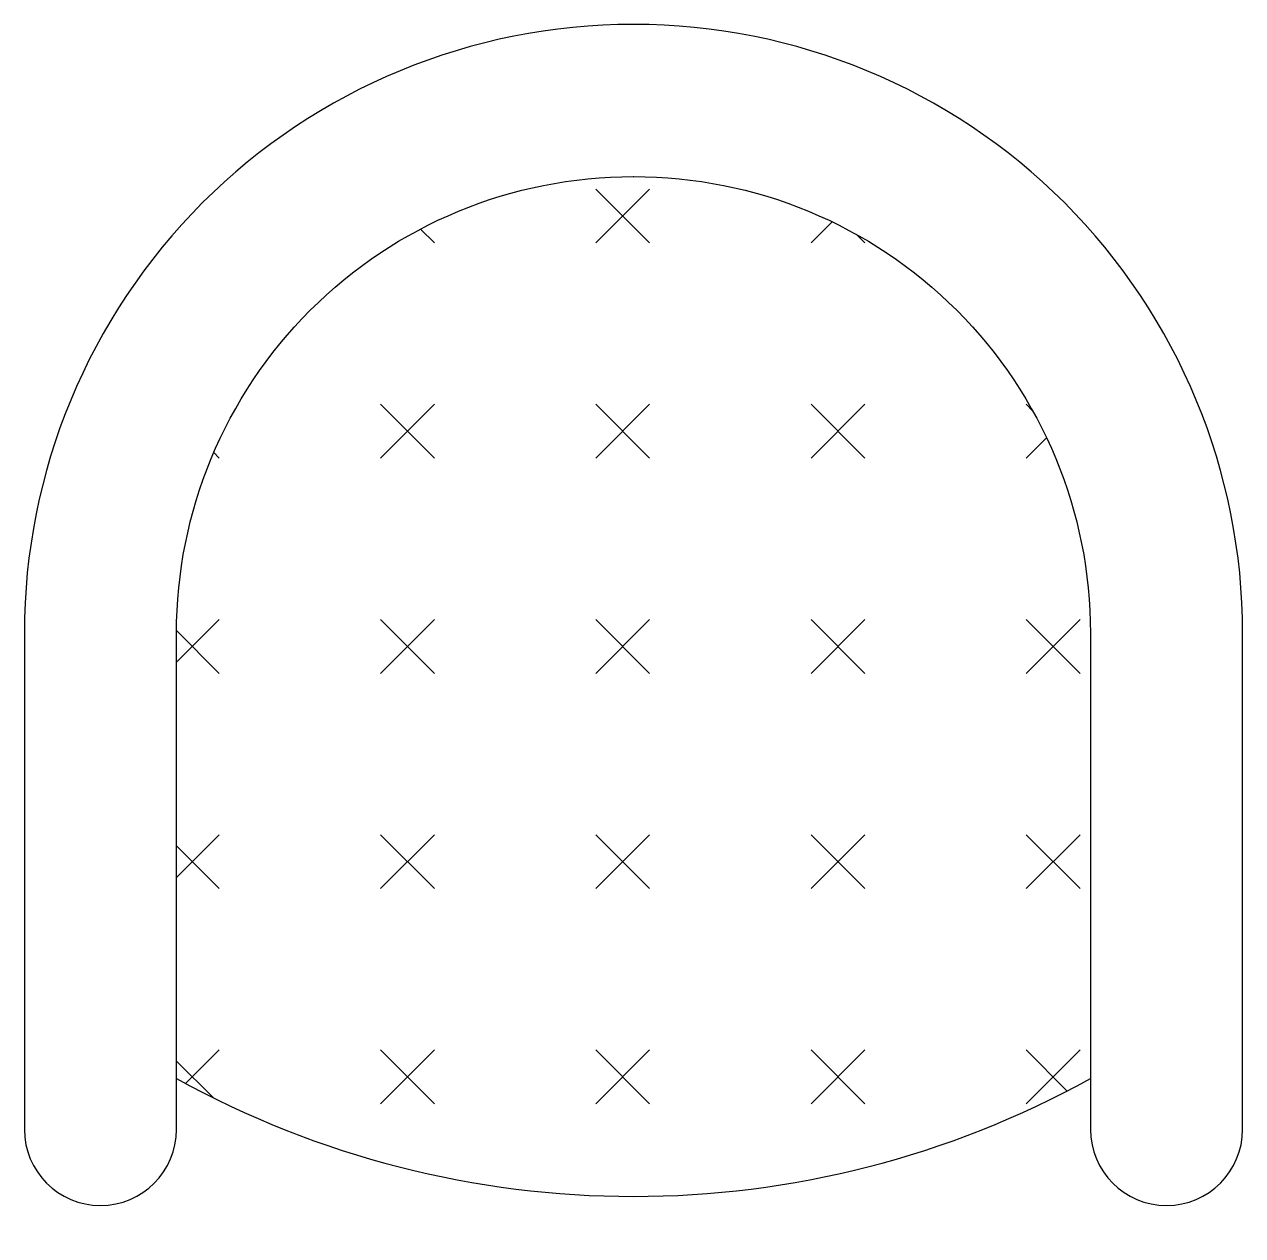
# Model space of a CAD drawing. Extents: x 2679.835 to 2680.293, y 465.153 to 465.607.
import ezdxf

# ---------------------------------------------------------------- set-up
doc = ezdxf.new("R2010")
doc.units = 0
doc.header["$LTSCALE"] = 2
doc.header["$MEASUREMENT"] = 0
doc.layers.get('0').update_dxf_attribs({"linetype": 'CONTINUOUS'})

# ---------------------------------------------------------------- blocks, each defined once
blk = doc.blocks.new('*X1')
at = {"color": 0}
for p, q in [((63.64, 97.581), (64.7, 98.641)), ((64.7, 97.581), (63.64, 98.641)), ((67.882, 97.581), (68.298, 97.996)), ((60.458, 97.581), (60.184, 97.854)), ((68.943, 97.581), (68.776, 97.748)), ((59.397, 93.338), (60.458, 94.399)), ((60.458, 93.338), (59.397, 94.399)), ((63.64, 93.338), (64.7, 94.399)), ((64.7, 93.338), (63.64, 94.399)), ((67.882, 93.338), (68.943, 94.399)), ((68.943, 93.338), (67.882, 94.399)), ((72.251, 94.273), (72.125, 94.399)), ((72.125, 93.338), (72.526, 93.739)), ((56.215, 93.338), (56.107, 93.446)), ((55.373, 89.315), (56.215, 90.156)), ((59.397, 89.095), (60.458, 90.156)), ((60.458, 89.095), (59.397, 90.156)), ((63.64, 89.095), (64.7, 90.156)), ((64.7, 89.095), (63.64, 90.156)), ((67.882, 89.095), (68.943, 90.156)), ((68.943, 89.095), (67.882, 90.156)), ((72.125, 89.095), (73.186, 90.156)), ((73.186, 89.095), (72.125, 90.156)), ((56.215, 89.095), (55.374, 89.937)), ((55.373, 85.072), (56.215, 85.913)), ((59.397, 84.853), (60.458, 85.913)), ((60.458, 84.853), (59.397, 85.913)), ((63.64, 84.853), (64.7, 85.913)), ((64.7, 84.853), (63.64, 85.913)), ((67.882, 84.853), (68.943, 85.913)), ((68.943, 84.853), (67.882, 85.913)), ((72.125, 84.853), (73.186, 85.913)), ((73.186, 84.853), (72.125, 85.913)), ((56.215, 84.853), (55.373, 85.694)), ((55.553, 81.009), (56.215, 81.671)), ((59.397, 80.61), (60.458, 81.671)), ((60.458, 80.61), (59.397, 81.671)), ((63.64, 80.61), (64.7, 81.671)), ((64.7, 80.61), (63.64, 81.671)), ((67.882, 80.61), (68.943, 81.671)), ((68.943, 80.61), (67.882, 81.671)), ((72.125, 80.61), (73.186, 81.671)), ((72.934, 80.862), (72.125, 81.671)), ((56.099, 80.727), (55.373, 81.452))]:
    blk.add_line(p, q, dxfattribs=at)
blk = doc.blocks.new('CHAIR-H')
blk.add_lwpolyline([(-9.018, -12, -0.414214), (-0.018, -3), (0, -3, -0.414214), (9, -12), (9, -21.782, 1), (12, -21.782), (12, -12, 0.414214), (0, 0), (-0.018, 0, 0.414214), (-12.018, -12), (-12.018, -21.782, 1), (-9.018, -21.782)], format="xyb", close=True)
blk.add_arc((-0.009, -4.46), 18.643, 241.1034, 298.8966)
blk.add_blockref('*X1', (-64.391, -101.888))

msp = doc.modelspace()

# ---------------------------------------------------------------- block references
at = {"linetype": 'Continuous', "xscale": 0.01905, "yscale": 0.01905, "zscale": 0.01905}
msp.add_blockref('CHAIR-H', (2680.06403, 465.60744), dxfattribs=at)

doc.saveas('drawing.dxf')
